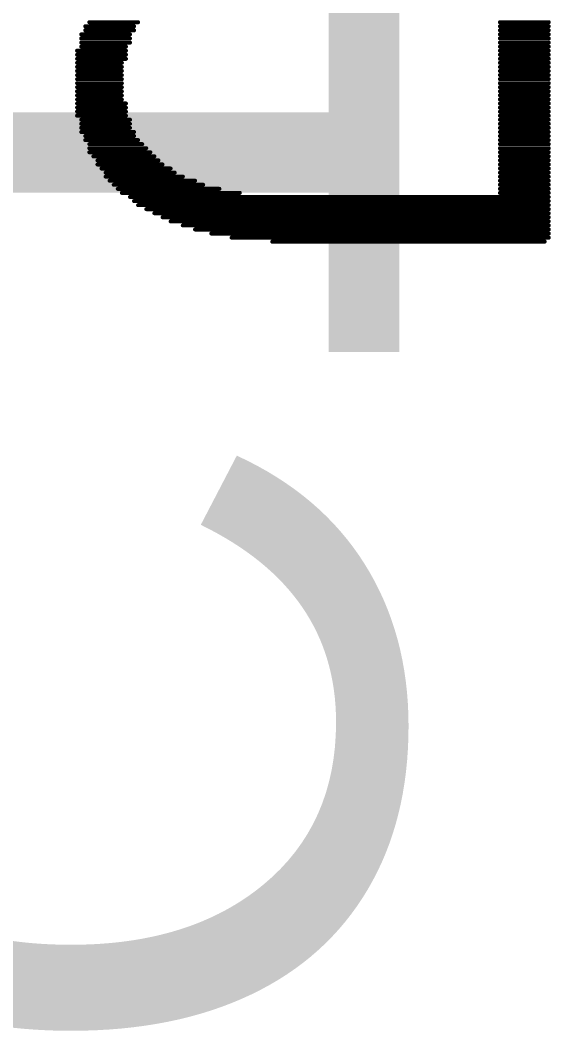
# Model space of a CAD drawing. Header units: inches. Extents: x 0 to 5455, y -5 to 5444.
# Drawn here: x 6.774 to 7.603, y 27.758 to 29.337 of the extents above; entities that cross this region are included whole.
import ezdxf

# ---------------------------------------------------------------- set-up
doc = ezdxf.new("R2010")
doc.units = ezdxf.units.IN
doc.layers.add('Bottom Overlay', color=54, linetype='Continuous')
doc.layers.add('Top Overlay', color=2, linetype='Continuous')
doc.styles.add('Arial', font='', dxfattribs={"height": 0.2})
doc.styles.get('Arial').set_extended_font_data('Arial')

# ---------------------------------------------------------------- blocks, each defined once
blk = doc.blocks.new('5394DE47_A0E8_4329_8464_7791B7C19310_33')
at = {"layer": 'Bottom Overlay'}
for points in [[(14.7399, -0.0415, 0.00635, 0.00635, 0), (14.2446, -0.0415, 0.00635, 0.00635, 0)], [(14.7716, -0.0479, 0.00635, 0.00635, 0), (14.2446, -0.0479, 0.00635, 0.00635, 0)], [(14.6764, -0.0352, 0.00635, 0.00635, 0), (14.2509, -0.0352, 0.00635, 0.00635, 0)], [(14.797, -0.0542, 0.00635, 0.00635, 0), (14.2446, -0.0542, 0.00635, 0.00635, 0)], [(14.8161, -0.0606, 0.00635, 0.00635, 0), (14.2446, -0.0606, 0.00635, 0.00635, 0)], [(14.8351, -0.0669, 0.00635, 0.00635, 0), (14.2446, -0.0669, 0.00635, 0.00635, 0)], [(14.8478, -0.0733, 0.00635, 0.00635, 0), (14.2446, -0.0733, 0.00635, 0.00635, 0)], [(14.8605, -0.0796, 0.00635, 0.00635, 0), (14.2446, -0.0796, 0.00635, 0.00635, 0)], [(14.8732, -0.086, 0.00635, 0.00635, 0), (14.2446, -0.086, 0.00635, 0.00635, 0)], [(14.8859, -0.0923, 0.00635, 0.00635, 0), (14.2446, -0.0923, 0.00635, 0.00635, 0)], [(14.8923, -0.0987, 0.00635, 0.00635, 0), (14.2446, -0.0987, 0.00635, 0.00635, 0)], [(14.8986, -0.105, 0.00635, 0.00635, 0), (14.2446, -0.105, 0.00635, 0.00635, 0)], [(14.3208, -0.1114, 0.00635, 0.00635, 0), (14.2446, -0.1114, 0.00635, 0.00635, 0)], [(14.9113, -0.1114, 0.00635, 0.00635, 0), (14.7272, -0.1114, 0.00635, 0.00635, 0)], [(14.3208, -0.1177, 0.00635, 0.00635, 0), (14.2446, -0.1177, 0.00635, 0.00635, 0)], [(14.3208, -0.1241, 0.00635, 0.00635, 0), (14.2446, -0.1241, 0.00635, 0.00635, 0)], [(14.9177, -0.1177, 0.00635, 0.00635, 0), (14.7589, -0.1177, 0.00635, 0.00635, 0)], [(14.924, -0.1241, 0.00635, 0.00635, 0), (14.7843, -0.1241, 0.00635, 0.00635, 0)], [(14.3208, -0.1304, 0.00635, 0.00635, 0), (14.2446, -0.1304, 0.00635, 0.00635, 0)], [(14.3208, -0.1368, 0.00635, 0.00635, 0), (14.2446, -0.1368, 0.00635, 0.00635, 0)], [(14.3208, -0.1431, 0.00635, 0.00635, 0), (14.2446, -0.1431, 0.00635, 0.00635, 0)], [(14.9304, -0.1304, 0.00635, 0.00635, 0), (14.797, -0.1304, 0.00635, 0.00635, 0)], [(14.9367, -0.1368, 0.00635, 0.00635, 0), (14.8161, -0.1368, 0.00635, 0.00635, 0)], [(14.9367, -0.1431, 0.00635, 0.00635, 0), (14.8288, -0.1431, 0.00635, 0.00635, 0)], [(14.3208, -0.1495, 0.00635, 0.00635, 0), (14.2446, -0.1495, 0.00635, 0.00635, 0)], [(14.3208, -0.1558, 0.00635, 0.00635, 0), (14.2446, -0.1558, 0.00635, 0.00635, 0)], [(14.9431, -0.1495, 0.00635, 0.00635, 0), (14.8351, -0.1495, 0.00635, 0.00635, 0)], [(14.9494, -0.1558, 0.00635, 0.00635, 0), (14.8478, -0.1558, 0.00635, 0.00635, 0)], [(14.3208, -0.1622, 0.00635, 0.00635, 0), (14.2446, -0.1622, 0.00635, 0.00635, 0)], [(14.3208, -0.1685, 0.00635, 0.00635, 0), (14.2446, -0.1685, 0.00635, 0.00635, 0)], [(14.3208, -0.1749, 0.00635, 0.00635, 0), (14.2446, -0.1749, 0.00635, 0.00635, 0)], [(14.9494, -0.1622, 0.00635, 0.00635, 0), (14.8542, -0.1622, 0.00635, 0.00635, 0)], [(14.9558, -0.1685, 0.00635, 0.00635, 0), (14.8605, -0.1685, 0.00635, 0.00635, 0)], [(14.9621, -0.1749, 0.00635, 0.00635, 0), (14.8669, -0.1749, 0.00635, 0.00635, 0)], [(14.3208, -0.1812, 0.00635, 0.00635, 0), (14.2446, -0.1812, 0.00635, 0.00635, 0)], [(14.3208, -0.1876, 0.00635, 0.00635, 0), (14.2446, -0.1876, 0.00635, 0.00635, 0)], [(14.9621, -0.1812, 0.00635, 0.00635, 0), (14.8732, -0.1812, 0.00635, 0.00635, 0)], [(14.9621, -0.1876, 0.00635, 0.00635, 0), (14.8796, -0.1876, 0.00635, 0.00635, 0)], [(14.3208, -0.1939, 0.00635, 0.00635, 0), (14.2446, -0.1939, 0.00635, 0.00635, 0)], [(14.3208, -0.2003, 0.00635, 0.00635, 0), (14.2446, -0.2003, 0.00635, 0.00635, 0)], [(14.3208, -0.2066, 0.00635, 0.00635, 0), (14.2446, -0.2066, 0.00635, 0.00635, 0)], [(14.9685, -0.1939, 0.00635, 0.00635, 0), (14.8859, -0.1939, 0.00635, 0.00635, 0)], [(14.9685, -0.2003, 0.00635, 0.00635, 0), (14.8923, -0.2003, 0.00635, 0.00635, 0)], [(14.9748, -0.2066, 0.00635, 0.00635, 0), (14.8923, -0.2066, 0.00635, 0.00635, 0)], [(14.3208, -0.213, 0.00635, 0.00635, 0), (14.2446, -0.213, 0.00635, 0.00635, 0)], [(14.3208, -0.2193, 0.00635, 0.00635, 0), (14.2446, -0.2193, 0.00635, 0.00635, 0)], [(14.9748, -0.213, 0.00635, 0.00635, 0), (14.8986, -0.213, 0.00635, 0.00635, 0)], [(14.9748, -0.2193, 0.00635, 0.00635, 0), (14.8986, -0.2193, 0.00635, 0.00635, 0)], [(14.3208, -0.2257, 0.00635, 0.00635, 0), (14.2446, -0.2257, 0.00635, 0.00635, 0)], [(14.3208, -0.232, 0.00635, 0.00635, 0), (14.2446, -0.232, 0.00635, 0.00635, 0)], [(14.3208, -0.2384, 0.00635, 0.00635, 0), (14.2446, -0.2384, 0.00635, 0.00635, 0)], [(14.9748, -0.2257, 0.00635, 0.00635, 0), (14.8986, -0.2257, 0.00635, 0.00635, 0)], [(14.9812, -0.232, 0.00635, 0.00635, 0), (14.905, -0.232, 0.00635, 0.00635, 0)], [(14.9812, -0.2384, 0.00635, 0.00635, 0), (14.905, -0.2384, 0.00635, 0.00635, 0)], [(14.3208, -0.2447, 0.00635, 0.00635, 0), (14.2446, -0.2447, 0.00635, 0.00635, 0)], [(14.3208, -0.2511, 0.00635, 0.00635, 0), (14.2446, -0.2511, 0.00635, 0.00635, 0)], [(14.9812, -0.2447, 0.00635, 0.00635, 0), (14.905, -0.2447, 0.00635, 0.00635, 0)], [(14.9812, -0.2511, 0.00635, 0.00635, 0), (14.905, -0.2511, 0.00635, 0.00635, 0)], [(14.3208, -0.2574, 0.00635, 0.00635, 0), (14.2446, -0.2574, 0.00635, 0.00635, 0)], [(14.3208, -0.2638, 0.00635, 0.00635, 0), (14.2446, -0.2638, 0.00635, 0.00635, 0)], [(14.3208, -0.2701, 0.00635, 0.00635, 0), (14.2446, -0.2701, 0.00635, 0.00635, 0)], [(14.9812, -0.2574, 0.00635, 0.00635, 0), (14.9113, -0.2574, 0.00635, 0.00635, 0)], [(14.9812, -0.2638, 0.00635, 0.00635, 0), (14.9113, -0.2638, 0.00635, 0.00635, 0)], [(14.9812, -0.2701, 0.00635, 0.00635, 0), (14.9113, -0.2701, 0.00635, 0.00635, 0)], [(14.3208, -0.2765, 0.00635, 0.00635, 0), (14.2446, -0.2765, 0.00635, 0.00635, 0)], [(14.3208, -0.2828, 0.00635, 0.00635, 0), (14.2446, -0.2828, 0.00635, 0.00635, 0)], [(14.9812, -0.2765, 0.00635, 0.00635, 0), (14.9113, -0.2765, 0.00635, 0.00635, 0)], [(14.9812, -0.2828, 0.00635, 0.00635, 0), (14.9113, -0.2828, 0.00635, 0.00635, 0)], [(14.3208, -0.2892, 0.00635, 0.00635, 0), (14.2446, -0.2892, 0.00635, 0.00635, 0)], [(14.3208, -0.2955, 0.00635, 0.00635, 0), (14.2446, -0.2955, 0.00635, 0.00635, 0)], [(14.3208, -0.3019, 0.00635, 0.00635, 0), (14.2446, -0.3019, 0.00635, 0.00635, 0)], [(14.9812, -0.2892, 0.00635, 0.00635, 0), (14.9113, -0.2892, 0.00635, 0.00635, 0)], [(14.9812, -0.2955, 0.00635, 0.00635, 0), (14.9113, -0.2955, 0.00635, 0.00635, 0)], [(14.9812, -0.3019, 0.00635, 0.00635, 0), (14.9113, -0.3019, 0.00635, 0.00635, 0)], [(14.3208, -0.3082, 0.00635, 0.00635, 0), (14.2446, -0.3082, 0.00635, 0.00635, 0)], [(14.3208, -0.3146, 0.00635, 0.00635, 0), (14.2446, -0.3146, 0.00635, 0.00635, 0)], [(14.9812, -0.3082, 0.00635, 0.00635, 0), (14.9113, -0.3082, 0.00635, 0.00635, 0)], [(14.9812, -0.3146, 0.00635, 0.00635, 0), (14.9113, -0.3146, 0.00635, 0.00635, 0)], [(14.3208, -0.3209, 0.00635, 0.00635, 0), (14.2446, -0.3209, 0.00635, 0.00635, 0)], [(14.3208, -0.3273, 0.00635, 0.00635, 0), (14.2446, -0.3273, 0.00635, 0.00635, 0)], [(14.3208, -0.3336, 0.00635, 0.00635, 0), (14.2446, -0.3336, 0.00635, 0.00635, 0)], [(14.9812, -0.3209, 0.00635, 0.00635, 0), (14.905, -0.3209, 0.00635, 0.00635, 0)], [(14.9812, -0.3273, 0.00635, 0.00635, 0), (14.905, -0.3273, 0.00635, 0.00635, 0)], [(14.9812, -0.3336, 0.00635, 0.00635, 0), (14.905, -0.3336, 0.00635, 0.00635, 0)], [(14.3208, -0.34, 0.00635, 0.00635, 0), (14.2446, -0.34, 0.00635, 0.00635, 0)], [(14.3208, -0.3463, 0.00635, 0.00635, 0), (14.2446, -0.3463, 0.00635, 0.00635, 0)], [(14.9748, -0.3463, 0.00635, 0.00635, 0), (14.8986, -0.3463, 0.00635, 0.00635, 0)], [(14.9748, -0.34, 0.00635, 0.00635, 0), (14.905, -0.34, 0.00635, 0.00635, 0)], [(14.3208, -0.3527, 0.00635, 0.00635, 0), (14.2446, -0.3527, 0.00635, 0.00635, 0)], [(14.3208, -0.359, 0.00635, 0.00635, 0), (14.2446, -0.359, 0.00635, 0.00635, 0)], [(14.3208, -0.3654, 0.00635, 0.00635, 0), (14.2446, -0.3654, 0.00635, 0.00635, 0)], [(14.9685, -0.3654, 0.00635, 0.00635, 0), (14.8923, -0.3654, 0.00635, 0.00635, 0)], [(14.9748, -0.3527, 0.00635, 0.00635, 0), (14.8986, -0.3527, 0.00635, 0.00635, 0)], [(14.9748, -0.359, 0.00635, 0.00635, 0), (14.8986, -0.359, 0.00635, 0.00635, 0)], [(14.3208, -0.3717, 0.00635, 0.00635, 0), (14.2446, -0.3717, 0.00635, 0.00635, 0)], [(14.3208, -0.3781, 0.00635, 0.00635, 0), (14.2446, -0.3781, 0.00635, 0.00635, 0)], [(14.9621, -0.3781, 0.00635, 0.00635, 0), (14.8859, -0.3781, 0.00635, 0.00635, 0)], [(14.9685, -0.3717, 0.00635, 0.00635, 0), (14.8923, -0.3717, 0.00635, 0.00635, 0)]]:
    blk.add_lwpolyline(points, format="xyseb", dxfattribs=at)
for points in [[(14.243, -0.0415, 0.00317, 0.00317, 1), (14.2462, -0.0415, 0.00317, 0.00317, 1)], [(14.243, -0.0479, 0.00317, 0.00317, 1), (14.2462, -0.0479, 0.00317, 0.00317, 1)], [(14.2494, -0.0352, 0.00317, 0.00317, 1), (14.2525, -0.0352, 0.00317, 0.00317, 1)], [(14.6748, -0.0352, 0.00317, 0.00317, 1), (14.678, -0.0352, 0.00317, 0.00317, 1)], [(14.7383, -0.0415, 0.00317, 0.00317, 1), (14.7415, -0.0415, 0.00317, 0.00317, 1)], [(14.7701, -0.0479, 0.00317, 0.00317, 1), (14.7732, -0.0479, 0.00317, 0.00317, 1)], [(14.243, -0.0542, 0.00317, 0.00317, 1), (14.2462, -0.0542, 0.00317, 0.00317, 1)], [(14.243, -0.0606, 0.00317, 0.00317, 1), (14.2462, -0.0606, 0.00317, 0.00317, 1)], [(14.7955, -0.0542, 0.00317, 0.00317, 1), (14.7986, -0.0542, 0.00317, 0.00317, 1)], [(14.8145, -0.0606, 0.00317, 0.00317, 1), (14.8177, -0.0606, 0.00317, 0.00317, 1)], [(14.243, -0.0669, 0.00317, 0.00317, 1), (14.2462, -0.0669, 0.00317, 0.00317, 1)], [(14.243, -0.0733, 0.00317, 0.00317, 1), (14.2462, -0.0733, 0.00317, 0.00317, 1)], [(14.243, -0.0796, 0.00317, 0.00317, 1), (14.2462, -0.0796, 0.00317, 0.00317, 1)], [(14.8336, -0.0669, 0.00317, 0.00317, 1), (14.8367, -0.0669, 0.00317, 0.00317, 1)], [(14.8463, -0.0733, 0.00317, 0.00317, 1), (14.8494, -0.0733, 0.00317, 0.00317, 1)], [(14.859, -0.0796, 0.00317, 0.00317, 1), (14.8621, -0.0796, 0.00317, 0.00317, 1)], [(14.243, -0.086, 0.00317, 0.00317, 1), (14.2462, -0.086, 0.00317, 0.00317, 1)], [(14.243, -0.0923, 0.00317, 0.00317, 1), (14.2462, -0.0923, 0.00317, 0.00317, 1)], [(14.8717, -0.086, 0.00317, 0.00317, 1), (14.8748, -0.086, 0.00317, 0.00317, 1)], [(14.8844, -0.0923, 0.00317, 0.00317, 1), (14.8875, -0.0923, 0.00317, 0.00317, 1)], [(14.243, -0.0987, 0.00317, 0.00317, 1), (14.2462, -0.0987, 0.00317, 0.00317, 1)], [(14.243, -0.105, 0.00317, 0.00317, 1), (14.2462, -0.105, 0.00317, 0.00317, 1)], [(14.243, -0.1114, 0.00317, 0.00317, 1), (14.2462, -0.1114, 0.00317, 0.00317, 1)], [(14.3192, -0.1114, 0.00317, 0.00317, 1), (14.3224, -0.1114, 0.00317, 0.00317, 1)], [(14.7256, -0.1114, 0.00317, 0.00317, 1), (14.7288, -0.1114, 0.00317, 0.00317, 1)], [(14.8907, -0.0987, 0.00317, 0.00317, 1), (14.8939, -0.0987, 0.00317, 0.00317, 1)], [(14.8971, -0.105, 0.00317, 0.00317, 1), (14.9002, -0.105, 0.00317, 0.00317, 1)], [(14.9098, -0.1114, 0.00317, 0.00317, 1), (14.9129, -0.1114, 0.00317, 0.00317, 1)], [(14.243, -0.1177, 0.00317, 0.00317, 1), (14.2462, -0.1177, 0.00317, 0.00317, 1)], [(14.243, -0.1241, 0.00317, 0.00317, 1), (14.2462, -0.1241, 0.00317, 0.00317, 1)], [(14.3192, -0.1177, 0.00317, 0.00317, 1), (14.3224, -0.1177, 0.00317, 0.00317, 1)], [(14.3192, -0.1241, 0.00317, 0.00317, 1), (14.3224, -0.1241, 0.00317, 0.00317, 1)], [(14.7574, -0.1177, 0.00317, 0.00317, 1), (14.7605, -0.1177, 0.00317, 0.00317, 1)], [(14.7828, -0.1241, 0.00317, 0.00317, 1), (14.7859, -0.1241, 0.00317, 0.00317, 1)], [(14.9161, -0.1177, 0.00317, 0.00317, 1), (14.9193, -0.1177, 0.00317, 0.00317, 1)], [(14.9225, -0.1241, 0.00317, 0.00317, 1), (14.9256, -0.1241, 0.00317, 0.00317, 1)], [(14.243, -0.1304, 0.00317, 0.00317, 1), (14.2462, -0.1304, 0.00317, 0.00317, 1)], [(14.243, -0.1368, 0.00317, 0.00317, 1), (14.2462, -0.1368, 0.00317, 0.00317, 1)], [(14.243, -0.1431, 0.00317, 0.00317, 1), (14.2462, -0.1431, 0.00317, 0.00317, 1)], [(14.3192, -0.1304, 0.00317, 0.00317, 1), (14.3224, -0.1304, 0.00317, 0.00317, 1)], [(14.3192, -0.1368, 0.00317, 0.00317, 1), (14.3224, -0.1368, 0.00317, 0.00317, 1)], [(14.3192, -0.1431, 0.00317, 0.00317, 1), (14.3224, -0.1431, 0.00317, 0.00317, 1)], [(14.7955, -0.1304, 0.00317, 0.00317, 1), (14.7986, -0.1304, 0.00317, 0.00317, 1)], [(14.8145, -0.1368, 0.00317, 0.00317, 1), (14.8177, -0.1368, 0.00317, 0.00317, 1)], [(14.8272, -0.1431, 0.00317, 0.00317, 1), (14.8304, -0.1431, 0.00317, 0.00317, 1)], [(14.9288, -0.1304, 0.00317, 0.00317, 1), (14.932, -0.1304, 0.00317, 0.00317, 1)], [(14.9352, -0.1368, 0.00317, 0.00317, 1), (14.9383, -0.1368, 0.00317, 0.00317, 1)], [(14.9352, -0.1431, 0.00317, 0.00317, 1), (14.9383, -0.1431, 0.00317, 0.00317, 1)], [(14.243, -0.1495, 0.00317, 0.00317, 1), (14.2462, -0.1495, 0.00317, 0.00317, 1)], [(14.243, -0.1558, 0.00317, 0.00317, 1), (14.2462, -0.1558, 0.00317, 0.00317, 1)], [(14.3192, -0.1495, 0.00317, 0.00317, 1), (14.3224, -0.1495, 0.00317, 0.00317, 1)], [(14.3192, -0.1558, 0.00317, 0.00317, 1), (14.3224, -0.1558, 0.00317, 0.00317, 1)], [(14.8336, -0.1495, 0.00317, 0.00317, 1), (14.8367, -0.1495, 0.00317, 0.00317, 1)], [(14.8463, -0.1558, 0.00317, 0.00317, 1), (14.8494, -0.1558, 0.00317, 0.00317, 1)], [(14.9415, -0.1495, 0.00317, 0.00317, 1), (14.9447, -0.1495, 0.00317, 0.00317, 1)], [(14.9479, -0.1558, 0.00317, 0.00317, 1), (14.951, -0.1558, 0.00317, 0.00317, 1)], [(14.243, -0.1622, 0.00317, 0.00317, 1), (14.2462, -0.1622, 0.00317, 0.00317, 1)], [(14.243, -0.1685, 0.00317, 0.00317, 1), (14.2462, -0.1685, 0.00317, 0.00317, 1)], [(14.243, -0.1749, 0.00317, 0.00317, 1), (14.2462, -0.1749, 0.00317, 0.00317, 1)], [(14.3192, -0.1622, 0.00317, 0.00317, 1), (14.3224, -0.1622, 0.00317, 0.00317, 1)], [(14.3192, -0.1685, 0.00317, 0.00317, 1), (14.3224, -0.1685, 0.00317, 0.00317, 1)], [(14.3192, -0.1749, 0.00317, 0.00317, 1), (14.3224, -0.1749, 0.00317, 0.00317, 1)], [(14.8526, -0.1622, 0.00317, 0.00317, 1), (14.8558, -0.1622, 0.00317, 0.00317, 1)], [(14.859, -0.1685, 0.00317, 0.00317, 1), (14.8621, -0.1685, 0.00317, 0.00317, 1)], [(14.8653, -0.1749, 0.00317, 0.00317, 1), (14.8685, -0.1749, 0.00317, 0.00317, 1)], [(14.9479, -0.1622, 0.00317, 0.00317, 1), (14.951, -0.1622, 0.00317, 0.00317, 1)], [(14.9542, -0.1685, 0.00317, 0.00317, 1), (14.9574, -0.1685, 0.00317, 0.00317, 1)], [(14.9606, -0.1749, 0.00317, 0.00317, 1), (14.9637, -0.1749, 0.00317, 0.00317, 1)], [(14.243, -0.1812, 0.00317, 0.00317, 1), (14.2462, -0.1812, 0.00317, 0.00317, 1)], [(14.243, -0.1876, 0.00317, 0.00317, 1), (14.2462, -0.1876, 0.00317, 0.00317, 1)], [(14.3192, -0.1812, 0.00317, 0.00317, 1), (14.3224, -0.1812, 0.00317, 0.00317, 1)], [(14.3192, -0.1876, 0.00317, 0.00317, 1), (14.3224, -0.1876, 0.00317, 0.00317, 1)], [(14.8717, -0.1812, 0.00317, 0.00317, 1), (14.8748, -0.1812, 0.00317, 0.00317, 1)], [(14.878, -0.1876, 0.00317, 0.00317, 1), (14.8812, -0.1876, 0.00317, 0.00317, 1)], [(14.9606, -0.1812, 0.00317, 0.00317, 1), (14.9637, -0.1812, 0.00317, 0.00317, 1)], [(14.9606, -0.1876, 0.00317, 0.00317, 1), (14.9637, -0.1876, 0.00317, 0.00317, 1)], [(14.243, -0.1939, 0.00317, 0.00317, 1), (14.2462, -0.1939, 0.00317, 0.00317, 1)], [(14.243, -0.2003, 0.00317, 0.00317, 1), (14.2462, -0.2003, 0.00317, 0.00317, 1)], [(14.243, -0.2066, 0.00317, 0.00317, 1), (14.2462, -0.2066, 0.00317, 0.00317, 1)], [(14.3192, -0.1939, 0.00317, 0.00317, 1), (14.3224, -0.1939, 0.00317, 0.00317, 1)], [(14.3192, -0.2003, 0.00317, 0.00317, 1), (14.3224, -0.2003, 0.00317, 0.00317, 1)], [(14.3192, -0.2066, 0.00317, 0.00317, 1), (14.3224, -0.2066, 0.00317, 0.00317, 1)], [(14.8844, -0.1939, 0.00317, 0.00317, 1), (14.8875, -0.1939, 0.00317, 0.00317, 1)], [(14.8907, -0.2003, 0.00317, 0.00317, 1), (14.8939, -0.2003, 0.00317, 0.00317, 1)], [(14.8907, -0.2066, 0.00317, 0.00317, 1), (14.8939, -0.2066, 0.00317, 0.00317, 1)], [(14.9669, -0.1939, 0.00317, 0.00317, 1), (14.9701, -0.1939, 0.00317, 0.00317, 1)], [(14.9669, -0.2003, 0.00317, 0.00317, 1), (14.9701, -0.2003, 0.00317, 0.00317, 1)], [(14.9733, -0.2066, 0.00317, 0.00317, 1), (14.9764, -0.2066, 0.00317, 0.00317, 1)], [(14.243, -0.213, 0.00317, 0.00317, 1), (14.2462, -0.213, 0.00317, 0.00317, 1)], [(14.243, -0.2193, 0.00317, 0.00317, 1), (14.2462, -0.2193, 0.00317, 0.00317, 1)], [(14.3192, -0.213, 0.00317, 0.00317, 1), (14.3224, -0.213, 0.00317, 0.00317, 1)], [(14.3192, -0.2193, 0.00317, 0.00317, 1), (14.3224, -0.2193, 0.00317, 0.00317, 1)], [(14.8971, -0.213, 0.00317, 0.00317, 1), (14.9002, -0.213, 0.00317, 0.00317, 1)], [(14.8971, -0.2193, 0.00317, 0.00317, 1), (14.9002, -0.2193, 0.00317, 0.00317, 1)], [(14.9733, -0.213, 0.00317, 0.00317, 1), (14.9764, -0.213, 0.00317, 0.00317, 1)], [(14.9733, -0.2193, 0.00317, 0.00317, 1), (14.9764, -0.2193, 0.00317, 0.00317, 1)], [(14.243, -0.2257, 0.00317, 0.00317, 1), (14.2462, -0.2257, 0.00317, 0.00317, 1)], [(14.243, -0.232, 0.00317, 0.00317, 1), (14.2462, -0.232, 0.00317, 0.00317, 1)], [(14.243, -0.2384, 0.00317, 0.00317, 1), (14.2462, -0.2384, 0.00317, 0.00317, 1)], [(14.3192, -0.2257, 0.00317, 0.00317, 1), (14.3224, -0.2257, 0.00317, 0.00317, 1)], [(14.3192, -0.232, 0.00317, 0.00317, 1), (14.3224, -0.232, 0.00317, 0.00317, 1)], [(14.3192, -0.2384, 0.00317, 0.00317, 1), (14.3224, -0.2384, 0.00317, 0.00317, 1)], [(14.8971, -0.2257, 0.00317, 0.00317, 1), (14.9002, -0.2257, 0.00317, 0.00317, 1)], [(14.9034, -0.232, 0.00317, 0.00317, 1), (14.9066, -0.232, 0.00317, 0.00317, 1)], [(14.9034, -0.2384, 0.00317, 0.00317, 1), (14.9066, -0.2384, 0.00317, 0.00317, 1)], [(14.9733, -0.2257, 0.00317, 0.00317, 1), (14.9764, -0.2257, 0.00317, 0.00317, 1)], [(14.9796, -0.232, 0.00317, 0.00317, 1), (14.9828, -0.232, 0.00317, 0.00317, 1)], [(14.9796, -0.2384, 0.00317, 0.00317, 1), (14.9828, -0.2384, 0.00317, 0.00317, 1)], [(14.243, -0.2447, 0.00317, 0.00317, 1), (14.2462, -0.2447, 0.00317, 0.00317, 1)], [(14.243, -0.2511, 0.00317, 0.00317, 1), (14.2462, -0.2511, 0.00317, 0.00317, 1)], [(14.3192, -0.2447, 0.00317, 0.00317, 1), (14.3224, -0.2447, 0.00317, 0.00317, 1)], [(14.3192, -0.2511, 0.00317, 0.00317, 1), (14.3224, -0.2511, 0.00317, 0.00317, 1)], [(14.9034, -0.2447, 0.00317, 0.00317, 1), (14.9066, -0.2447, 0.00317, 0.00317, 1)], [(14.9034, -0.2511, 0.00317, 0.00317, 1), (14.9066, -0.2511, 0.00317, 0.00317, 1)], [(14.9796, -0.2447, 0.00317, 0.00317, 1), (14.9828, -0.2447, 0.00317, 0.00317, 1)], [(14.9796, -0.2511, 0.00317, 0.00317, 1), (14.9828, -0.2511, 0.00317, 0.00317, 1)], [(14.243, -0.2574, 0.00317, 0.00317, 1), (14.2462, -0.2574, 0.00317, 0.00317, 1)], [(14.243, -0.2638, 0.00317, 0.00317, 1), (14.2462, -0.2638, 0.00317, 0.00317, 1)], [(14.243, -0.2701, 0.00317, 0.00317, 1), (14.2462, -0.2701, 0.00317, 0.00317, 1)], [(14.3192, -0.2574, 0.00317, 0.00317, 1), (14.3224, -0.2574, 0.00317, 0.00317, 1)], [(14.3192, -0.2638, 0.00317, 0.00317, 1), (14.3224, -0.2638, 0.00317, 0.00317, 1)], [(14.3192, -0.2701, 0.00317, 0.00317, 1), (14.3224, -0.2701, 0.00317, 0.00317, 1)], [(14.9098, -0.2574, 0.00317, 0.00317, 1), (14.9129, -0.2574, 0.00317, 0.00317, 1)], [(14.9098, -0.2638, 0.00317, 0.00317, 1), (14.9129, -0.2638, 0.00317, 0.00317, 1)], [(14.9098, -0.2701, 0.00317, 0.00317, 1), (14.9129, -0.2701, 0.00317, 0.00317, 1)], [(14.9796, -0.2574, 0.00317, 0.00317, 1), (14.9828, -0.2574, 0.00317, 0.00317, 1)], [(14.9796, -0.2638, 0.00317, 0.00317, 1), (14.9828, -0.2638, 0.00317, 0.00317, 1)], [(14.9796, -0.2701, 0.00317, 0.00317, 1), (14.9828, -0.2701, 0.00317, 0.00317, 1)], [(14.243, -0.2765, 0.00317, 0.00317, 1), (14.2462, -0.2765, 0.00317, 0.00317, 1)], [(14.243, -0.2828, 0.00317, 0.00317, 1), (14.2462, -0.2828, 0.00317, 0.00317, 1)], [(14.3192, -0.2765, 0.00317, 0.00317, 1), (14.3224, -0.2765, 0.00317, 0.00317, 1)], [(14.3192, -0.2828, 0.00317, 0.00317, 1), (14.3224, -0.2828, 0.00317, 0.00317, 1)], [(14.9098, -0.2765, 0.00317, 0.00317, 1), (14.9129, -0.2765, 0.00317, 0.00317, 1)], [(14.9098, -0.2828, 0.00317, 0.00317, 1), (14.9129, -0.2828, 0.00317, 0.00317, 1)], [(14.9796, -0.2765, 0.00317, 0.00317, 1), (14.9828, -0.2765, 0.00317, 0.00317, 1)], [(14.9796, -0.2828, 0.00317, 0.00317, 1), (14.9828, -0.2828, 0.00317, 0.00317, 1)], [(14.243, -0.2892, 0.00317, 0.00317, 1), (14.2462, -0.2892, 0.00317, 0.00317, 1)], [(14.243, -0.2955, 0.00317, 0.00317, 1), (14.2462, -0.2955, 0.00317, 0.00317, 1)], [(14.243, -0.3019, 0.00317, 0.00317, 1), (14.2462, -0.3019, 0.00317, 0.00317, 1)], [(14.3192, -0.2892, 0.00317, 0.00317, 1), (14.3224, -0.2892, 0.00317, 0.00317, 1)], [(14.3192, -0.2955, 0.00317, 0.00317, 1), (14.3224, -0.2955, 0.00317, 0.00317, 1)], [(14.3192, -0.3019, 0.00317, 0.00317, 1), (14.3224, -0.3019, 0.00317, 0.00317, 1)], [(14.9098, -0.2892, 0.00317, 0.00317, 1), (14.9129, -0.2892, 0.00317, 0.00317, 1)], [(14.9098, -0.2955, 0.00317, 0.00317, 1), (14.9129, -0.2955, 0.00317, 0.00317, 1)], [(14.9098, -0.3019, 0.00317, 0.00317, 1), (14.9129, -0.3019, 0.00317, 0.00317, 1)], [(14.9796, -0.2892, 0.00317, 0.00317, 1), (14.9828, -0.2892, 0.00317, 0.00317, 1)], [(14.9796, -0.2955, 0.00317, 0.00317, 1), (14.9828, -0.2955, 0.00317, 0.00317, 1)], [(14.9796, -0.3019, 0.00317, 0.00317, 1), (14.9828, -0.3019, 0.00317, 0.00317, 1)], [(14.243, -0.3082, 0.00317, 0.00317, 1), (14.2462, -0.3082, 0.00317, 0.00317, 1)], [(14.243, -0.3146, 0.00317, 0.00317, 1), (14.2462, -0.3146, 0.00317, 0.00317, 1)], [(14.3192, -0.3082, 0.00317, 0.00317, 1), (14.3224, -0.3082, 0.00317, 0.00317, 1)], [(14.3192, -0.3146, 0.00317, 0.00317, 1), (14.3224, -0.3146, 0.00317, 0.00317, 1)], [(14.9098, -0.3082, 0.00317, 0.00317, 1), (14.9129, -0.3082, 0.00317, 0.00317, 1)], [(14.9098, -0.3146, 0.00317, 0.00317, 1), (14.9129, -0.3146, 0.00317, 0.00317, 1)], [(14.9796, -0.3082, 0.00317, 0.00317, 1), (14.9828, -0.3082, 0.00317, 0.00317, 1)], [(14.9796, -0.3146, 0.00317, 0.00317, 1), (14.9828, -0.3146, 0.00317, 0.00317, 1)], [(14.243, -0.3209, 0.00317, 0.00317, 1), (14.2462, -0.3209, 0.00317, 0.00317, 1)], [(14.243, -0.3273, 0.00317, 0.00317, 1), (14.2462, -0.3273, 0.00317, 0.00317, 1)], [(14.243, -0.3336, 0.00317, 0.00317, 1), (14.2462, -0.3336, 0.00317, 0.00317, 1)], [(14.3192, -0.3209, 0.00317, 0.00317, 1), (14.3224, -0.3209, 0.00317, 0.00317, 1)], [(14.3192, -0.3273, 0.00317, 0.00317, 1), (14.3224, -0.3273, 0.00317, 0.00317, 1)], [(14.3192, -0.3336, 0.00317, 0.00317, 1), (14.3224, -0.3336, 0.00317, 0.00317, 1)], [(14.9034, -0.3209, 0.00317, 0.00317, 1), (14.9066, -0.3209, 0.00317, 0.00317, 1)], [(14.9034, -0.3273, 0.00317, 0.00317, 1), (14.9066, -0.3273, 0.00317, 0.00317, 1)], [(14.9034, -0.3336, 0.00317, 0.00317, 1), (14.9066, -0.3336, 0.00317, 0.00317, 1)], [(14.9796, -0.3209, 0.00317, 0.00317, 1), (14.9828, -0.3209, 0.00317, 0.00317, 1)], [(14.9796, -0.3273, 0.00317, 0.00317, 1), (14.9828, -0.3273, 0.00317, 0.00317, 1)], [(14.9796, -0.3336, 0.00317, 0.00317, 1), (14.9828, -0.3336, 0.00317, 0.00317, 1)], [(14.243, -0.34, 0.00317, 0.00317, 1), (14.2462, -0.34, 0.00317, 0.00317, 1)], [(14.243, -0.3463, 0.00317, 0.00317, 1), (14.2462, -0.3463, 0.00317, 0.00317, 1)], [(14.3192, -0.34, 0.00317, 0.00317, 1), (14.3224, -0.34, 0.00317, 0.00317, 1)], [(14.3192, -0.3463, 0.00317, 0.00317, 1), (14.3224, -0.3463, 0.00317, 0.00317, 1)], [(14.8971, -0.3463, 0.00317, 0.00317, 1), (14.9002, -0.3463, 0.00317, 0.00317, 1)], [(14.9034, -0.34, 0.00317, 0.00317, 1), (14.9066, -0.34, 0.00317, 0.00317, 1)], [(14.9733, -0.34, 0.00317, 0.00317, 1), (14.9764, -0.34, 0.00317, 0.00317, 1)], [(14.9733, -0.3463, 0.00317, 0.00317, 1), (14.9764, -0.3463, 0.00317, 0.00317, 1)], [(14.243, -0.3527, 0.00317, 0.00317, 1), (14.2462, -0.3527, 0.00317, 0.00317, 1)], [(14.243, -0.359, 0.00317, 0.00317, 1), (14.2462, -0.359, 0.00317, 0.00317, 1)], [(14.243, -0.3654, 0.00317, 0.00317, 1), (14.2462, -0.3654, 0.00317, 0.00317, 1)], [(14.3192, -0.3527, 0.00317, 0.00317, 1), (14.3224, -0.3527, 0.00317, 0.00317, 1)], [(14.3192, -0.359, 0.00317, 0.00317, 1), (14.3224, -0.359, 0.00317, 0.00317, 1)], [(14.3192, -0.3654, 0.00317, 0.00317, 1), (14.3224, -0.3654, 0.00317, 0.00317, 1)], [(14.8907, -0.3654, 0.00317, 0.00317, 1), (14.8939, -0.3654, 0.00317, 0.00317, 1)], [(14.8971, -0.3527, 0.00317, 0.00317, 1), (14.9002, -0.3527, 0.00317, 0.00317, 1)], [(14.8971, -0.359, 0.00317, 0.00317, 1), (14.9002, -0.359, 0.00317, 0.00317, 1)], [(14.9669, -0.3654, 0.00317, 0.00317, 1), (14.9701, -0.3654, 0.00317, 0.00317, 1)], [(14.9733, -0.3527, 0.00317, 0.00317, 1), (14.9764, -0.3527, 0.00317, 0.00317, 1)], [(14.9733, -0.359, 0.00317, 0.00317, 1), (14.9764, -0.359, 0.00317, 0.00317, 1)], [(14.243, -0.3717, 0.00317, 0.00317, 1), (14.2462, -0.3717, 0.00317, 0.00317, 1)], [(14.243, -0.3781, 0.00317, 0.00317, 1), (14.2462, -0.3781, 0.00317, 0.00317, 1)], [(14.3192, -0.3717, 0.00317, 0.00317, 1), (14.3224, -0.3717, 0.00317, 0.00317, 1)], [(14.3192, -0.3781, 0.00317, 0.00317, 1), (14.3224, -0.3781, 0.00317, 0.00317, 1)], [(14.8844, -0.3781, 0.00317, 0.00317, 1), (14.8875, -0.3781, 0.00317, 0.00317, 1)], [(14.8907, -0.3717, 0.00317, 0.00317, 1), (14.8939, -0.3717, 0.00317, 0.00317, 1)], [(14.9606, -0.3781, 0.00317, 0.00317, 1), (14.9637, -0.3781, 0.00317, 0.00317, 1)], [(14.9669, -0.3717, 0.00317, 0.00317, 1), (14.9701, -0.3717, 0.00317, 0.00317, 1)]]:
    blk.add_lwpolyline(points, format="xyseb", close=True, dxfattribs=at)

msp = doc.modelspace()

# ---------------------------------------------------------------- block references
at = {"rotation": 180}
msp.add_blockref('5394DE47_A0E8_4329_8464_7791B7C19310_33', (21.844, 28.956), dxfattribs=at)

# ---------------------------------------------------------------- texts
at = {"layer": 'Top Overlay', "style": 'Arial'}
msp.add_text('C12', height=1.016, rotation=90, dxfattribs=at).set_placement((7.366, 27.686))

doc.saveas('drawing.dxf')
